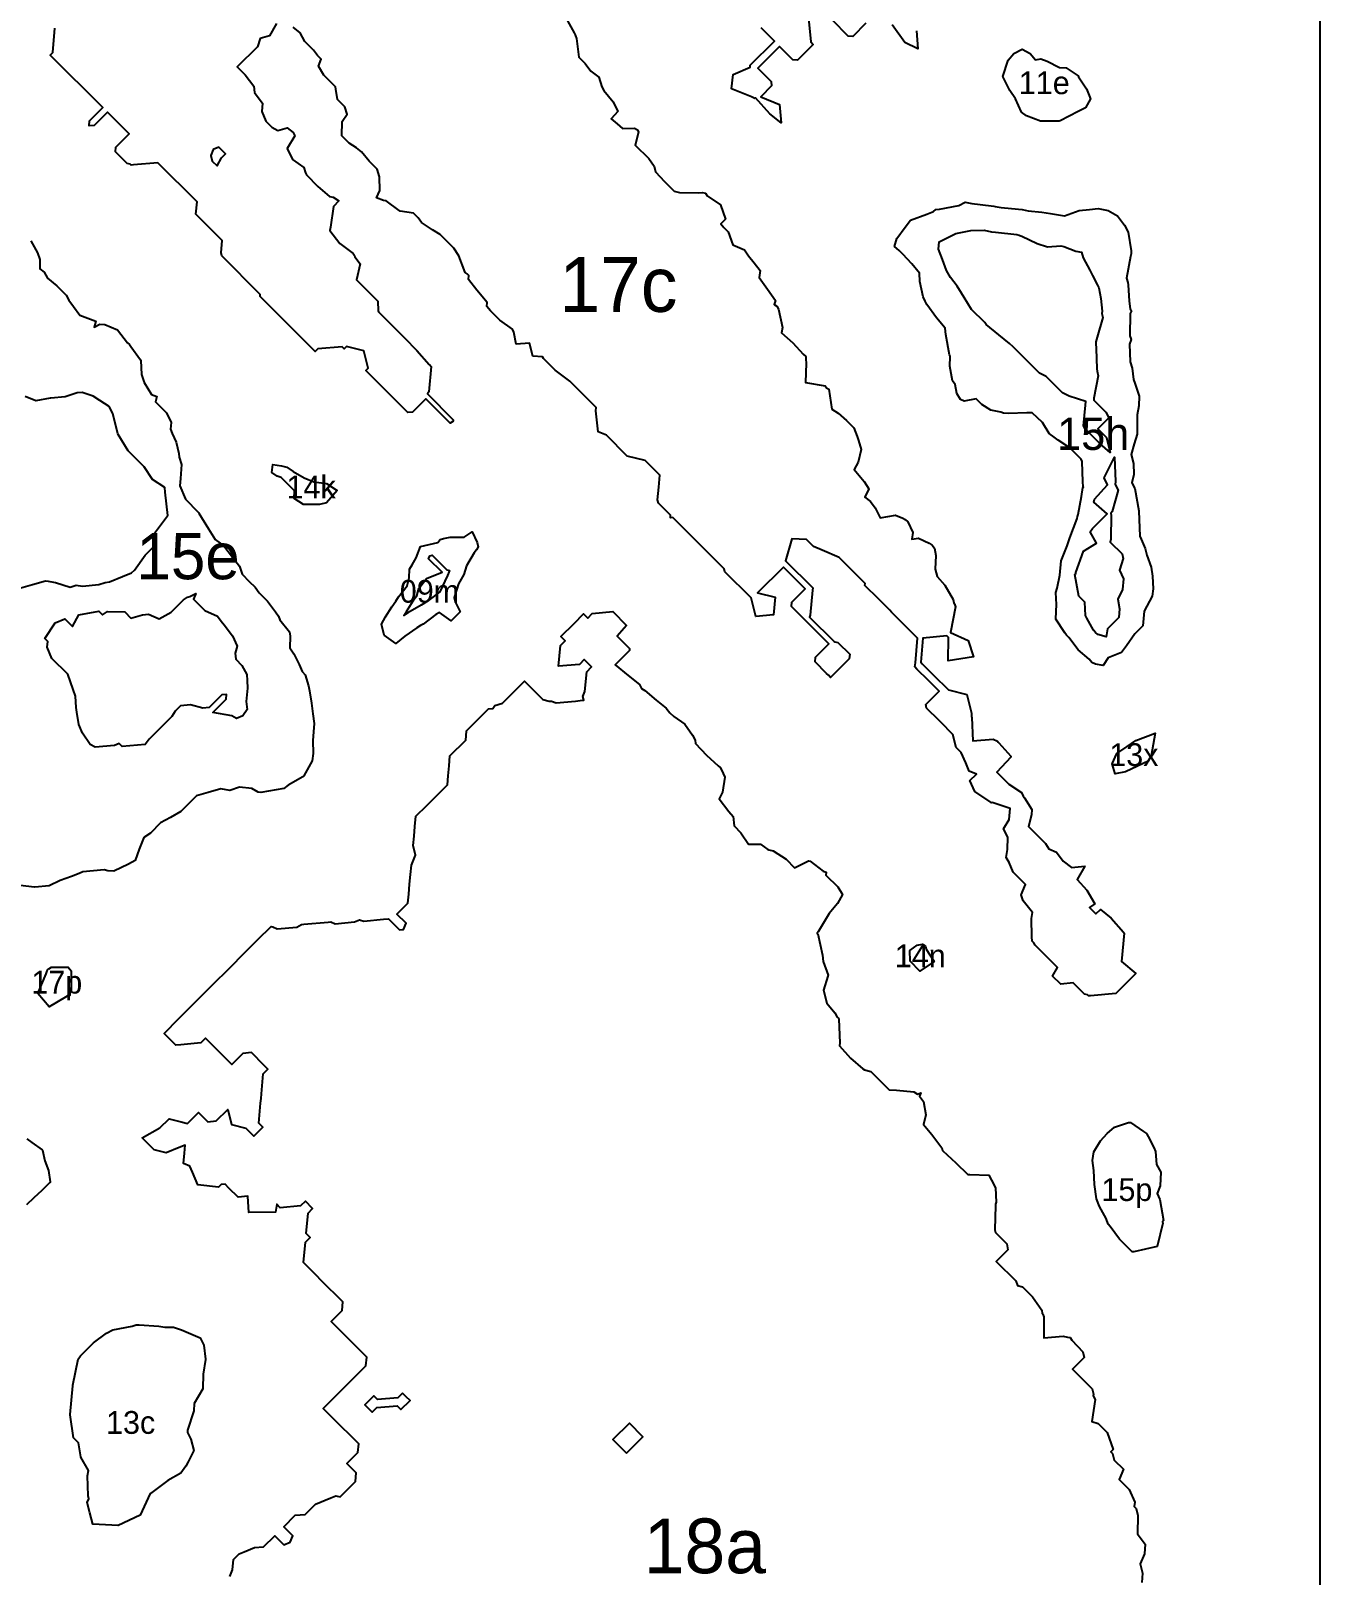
# Model space of a CAD drawing. Header units: millimetres. Extents: x 0 to 500, y 0 to 700.
# Drawn here: x 358.7 to 500, y 267.6 to 436.9 of the extents above; entities that cross this region are included whole.
import ezdxf
from ezdxf.enums import TextEntityAlignment as Align

# ---------------------------------------------------------------- set-up
doc = ezdxf.new("R2010")
doc.units = ezdxf.units.MM
for name, color, linetype in [('CORTE', 1, 'Continuous'), ('GRABADO', 5, 'Continuous'), ('HOJA', 8, 'Continuous')]:
    doc.layers.add(name, color=color, linetype=linetype)

msp = doc.modelspace()

# ---------------------------------------------------------------- linework, layer by layer
at = {"layer": 'CORTE'}
for points in [[(385.63, 437.71), (384.87, 436.36), (383.83, 436.06), (383.54, 435.17), (381.33, 432.96), (382.21, 432.07), (383.14, 430.85), (383.23, 430.15), (383.28, 430.03), (384.1, 428.97), (384.02, 428.05), (384.46, 427), (385.12, 426.35), (385.78, 425.99), (386.79, 426.28), (387.45, 425.78), (387.64, 425.41), (386.78, 424.02), (387.37, 422.81), (388.61, 421.93), (388.81, 421.33), (388.91, 421.12), (390.17, 419.86), (391.44, 418.75), (391.84, 418.68), (392.47, 418.26), (391.88, 417.67), (391.55, 415.38), (391.48, 415.04), (392.57, 413.61), (394.03, 412.5), (394.18, 412.29), (394.2, 412.15), (394.8, 411.35), (394.4, 409.61), (396.73, 407.29), (396.76, 406.21), (396.8, 406.11), (399.5, 403.41), (399.57, 403.32), (399.66, 403.24), (401.02, 401.88), (402.37, 400.35), (402.38, 400.34), (402.58, 400.12), (402.33, 397.32), (402.17, 397.13), (404.97, 394.32), (404.99, 394.26), (404.99, 394.23), (404.99, 394.21), (404.96, 394.1), (404.65, 393.9), (401.98, 396.58), (400.52, 395.12), (400.02, 395.07), (395.43, 399.67), (395.69, 399.93), (395.21, 401.83), (393.3, 402.31), (393.04, 402.05), (392.82, 402.28), (390.14, 402.04), (389.87, 401.76), (383.83, 407.8), (383.85, 408.02), (379.64, 412.24), (379.55, 412.58), (379.67, 413.93), (376.79, 416.81), (376.92, 418.18), (372.64, 422.45), (369.94, 422.21), (369.69, 422.19), (369.58, 422.29), (369.27, 422.37), (367.98, 423.66), (368.03, 424.15), (369.49, 425.61), (368.3, 426.8), (367.1, 427.99), (365.65, 426.53), (365.1, 426.48), (365.15, 427.03), (366.6, 428.49), (360.84, 434.26), (361.11, 434.53), (361.35, 437.2)], [(417.32, 438.34), (418.25, 436.69), (418.37, 436.48), (418.4, 436.35), (418.49, 436.07), (418.77, 434.01), (419.45, 433.33), (420.09, 432.48), (420.95, 431.83), (421.3, 430.77), (421.51, 430.37), (422.53, 429.13), (423.02, 428.07), (422.31, 427.26), (422.96, 426.71), (423.55, 426.22), (424.86, 426.25), (425.18, 426.04), (425.3, 425.8), (424.95, 424.37), (426.42, 422.9), (427.02, 422.08), (427.17, 421.44), (428.16, 420.38), (429.22, 419.32), (429.79, 419.19), (431.93, 419.16), (432.32, 419.19), (432.64, 419.11), (432.82, 418.83), (434.28, 417.83), (434.82, 416.26), (434.32, 415.76), (434.66, 415.34), (435.14, 414.87), (435.64, 413.44), (436.91, 412.92), (437.34, 412.25), (437.96, 411.47), (438.64, 410.63), (438.54, 409.88), (439.44, 408.58), (440.31, 407.34), (440.18, 406.9), (440.45, 406.72), (440.66, 406.4), (441.08, 404.4), (440.98, 403.82), (442.2, 402.71), (443.33, 401.46), (443.63, 401.22), (443.63, 400.9), (443.68, 400.49), (443.61, 398.35), (445.77, 398.01), (445.92, 397.79), (446.15, 397.64), (446.49, 395.44), (447.17, 394.99), (448.09, 394.2), (448.9, 393.38), (449.25, 392.43), (449.41, 392.01), (449.72, 391), (449.39, 389.63), (448.95, 388.81), (450.05, 387.49), (450.56, 386.71), (450.1, 385.78), (450.74, 385.31), (451.25, 384.62), (451.77, 383.51), (453.46, 383.81), (454.26, 383.5), (454.51, 383.33), (454.8, 383.09), (455.37, 381.9), (455.26, 381.18), (455.97, 381.29), (457.15, 380.73), (457.47, 380.52), (457.73, 380.2), (457.88, 379.38), (457.8, 377.9), (458.04, 377.09), (458.87, 376.13), (459.78, 374.57), (459.86, 374.21), (459.92, 374.11), (460.05, 373.76), (459.48, 370.94), (461.43, 370.06), (462.02, 368.28), (459.22, 367.84), (459.26, 370.42), (459.11, 370.57), (456.47, 370.33), (456.23, 367.7), (456.4, 367.52), (457.64, 366.28), (459.27, 364.66), (461.29, 364.16), (461.79, 362.11), (461.78, 361.69), (461.78, 361.69), (461.82, 361.62), (461.95, 359.07), (464.16, 359.27), (464.63, 359.05), (464.73, 358.93), (464.78, 358.84), (466.09, 357.38), (466.09, 357.3), (464.58, 355.63), (465.87, 354.34), (467.27, 353.41), (467.46, 353.01), (467.59, 352.81), (468.42, 351.56), (468.37, 350.98), (468.04, 349.68), (469.91, 347.82), (470.28, 347.22), (471.11, 346.86), (471.85, 345.89), (472.77, 345.19), (474.2, 345.32), (473.38, 343.87), (474.42, 342.69), (475.3, 341.2), (474.72, 340.82), (475.43, 340.11), (475.92, 340.6), (477.11, 339.64), (478.45, 338.1), (478.45, 338.09), (478.46, 338.09), (478.52, 338), (478.24, 334.9), (478.23, 334.89), (479.81, 333.58), (479.18, 332.95), (477.82, 331.59), (477.62, 331.38), (474.85, 331.13), (474.6, 331.11), (474.49, 331.22), (474.18, 331.3), (472.94, 332.53), (471.57, 332.4), (470.69, 333.29), (471.22, 334.23), (468.78, 336.67), (468.63, 336.92), (468.45, 337.1), (468.4, 337.57), (468.36, 339.6), (468.48, 340.26), (467.47, 341.55), (467.24, 342.19), (467.71, 343.34), (466.36, 344.69), (465.91, 345.75), (465.59, 346.29), (465.75, 347.15), (465.77, 348.52), (465.32, 349.43), (465.94, 350.44), (466.05, 351.66), (464.05, 352.3), (463.95, 352.27), (463.85, 352.38), (462.15, 353.51), (461.63, 354.72), (462.33, 355.42), (461.54, 355.76), (461.16, 356.66), (460.67, 357.8), (460.12, 358.35), (459.76, 359.78), (458.44, 361.11), (458.24, 361.31), (456.88, 362.66), (456.79, 363.04), (458.26, 364.51), (457.07, 365.7), (455.82, 366.94), (455.6, 367.17), (455.62, 367.42), (455.64, 367.63), (455.89, 370.34), (453.03, 373.19), (452.83, 373.39), (451.59, 374.63), (450.12, 376.1), (450.14, 376.32), (447.3, 379.16), (445.43, 379.96), (444.48, 380.37), (443.72, 381.13), (442.11, 381.22), (441.42, 378.81), (444.39, 375.84), (444.37, 375.58), (444.12, 372.84), (444.04, 372.65), (446.74, 369.95), (446.83, 369.93), (447.16, 369.84), (448.45, 368.56), (448.4, 368.06), (446.36, 366.03), (446.11, 366.28), (445.92, 366.47), (444.65, 367.74), (444.69, 368.24), (446.15, 369.7), (442.05, 373.79), (442.1, 374.29), (443.56, 375.75), (441.18, 378.13), (438.34, 375.29), (440.26, 374.81), (440.09, 372.88), (438.15, 372.7), (437.65, 374.74), (434.77, 377.62), (434.69, 377.94), (434.61, 378.02), (433.26, 379.36), (431.92, 380.71), (431.72, 380.9), (430.38, 382.25), (429.06, 383.56), (428.79, 383.54), (428.82, 383.81), (427.48, 385.14), (427.4, 385.49), (427.52, 386.87), (427.64, 388.21), (426.04, 389.8), (424.05, 390.3), (421.78, 392.57), (420.89, 392.95), (420.64, 395.24), (420.65, 395.63), (417.81, 398.47), (417.78, 398.49), (416.16, 399.72), (414.89, 400.99), (414.77, 401.19), (413.72, 401.26), (413.37, 402.68), (411.89, 402.55), (411.62, 403.89), (411.48, 404.22), (410.11, 405.19), (409.08, 406.22), (408.67, 406.7), (408.71, 407.14), (407.59, 408.47), (406.68, 409.65), (406.72, 410.1), (406.54, 410.28), (406.32, 410.43), (405.6, 412.26), (405.07, 413.07), (403.56, 414.58), (402.74, 415.11), (401.53, 415.89), (401.14, 416.42), (400.64, 416.91), (399.17, 417.15), (399.08, 417.22), (397.63, 418.28), (397.34, 418.32), (396.6, 418.6), (396.97, 419.39), (396.92, 420.9), (396.66, 421.75), (395.8, 422.61), (394.95, 423.64), (394.41, 424.07), (393.6, 424.59), (392.79, 425.4), (392.84, 426.99), (393.36, 427.79), (393.11, 428.58), (392.31, 429.38), (392.13, 430.52), (392.09, 430.77), (390.82, 432.04), (390.23, 433.03), (390.54, 433.79), (390.12, 434.22), (389.67, 434.8), (388.74, 435.73), (388.22, 436.69), (387.45, 437.31)], [(443.93, 438.31), (444.17, 435.69), (444.44, 435.42), (442.73, 433.7), (442.23, 433.75), (440.77, 435.21), (438.39, 432.83), (439.85, 431.37), (439.89, 430.87), (438.71, 429.68), (440.76, 428.84), (440.94, 426.81), (439.71, 427.81), (438.13, 429.57), (438.05, 429.51), (437.68, 429.66), (435.51, 430.55), (435.68, 432.13), (437.55, 432.93), (437.54, 433.13), (440.19, 435.79), (438.73, 437.25)], [(450.22, 437.74), (448.78, 436.3), (448.28, 436.34), (446.55, 438.07)], [(455.75, 436.91), (455.93, 434.92), (454.48, 435.65), (453.11, 437.56)], [(358.7, 413.88), (359.42, 412.56), (359.69, 411.83), (359.68, 410.82), (360.17, 410.46), (360.52, 409.78), (361.55, 408.97), (362.57, 407.94), (362.87, 407.39), (363.39, 406.69), (364.08, 405.75), (365.82, 405.09), (365.63, 404.42), (366.28, 404.75), (366.8, 404.72), (368.21, 404.12), (369.3, 402.69), (369.53, 402.53), (369.65, 402.29), (370.73, 400.83), (370.75, 400.77), (370.83, 399.23), (371.14, 398.35), (371.93, 397.06), (372.5, 396.82), (372.36, 396.23), (373.57, 395.03), (374.08, 393.99), (374.01, 393.23), (374.21, 392.77), (374.62, 391.8), (374.93, 390.58), (374.95, 390.17), (375.23, 389.37), (375.09, 387.84), (375.02, 387.03), (375.65, 385.58), (377.06, 384.16), (377.09, 384.11), (377.09, 384.09), (377.13, 384.03), (378.17, 382.33), (378.9, 381.14), (379.44, 380.76), (379.86, 380.46), (380.81, 379.22), (381.57, 378.22), (381.85, 377.36), (382.65, 376.56), (383.28, 375.93), (383.74, 375.29), (384.63, 374.39), (385.5, 373.22), (385.86, 372.73), (386.01, 372.34), (387.05, 371.02), (387.12, 370.56), (387.1, 369.28), (387.52, 368.62), (388.12, 367.43), (388.45, 366.67), (388.76, 366.3), (389.12, 365.11), (389.26, 364.56), (389.45, 363.19), (389.62, 362.04), (389.77, 360.99), (389.68, 360.05), (389.6, 359.12), (389.63, 357.67), (389.55, 356.88), (388.63, 355.25), (388.59, 355.18), (388.52, 355.13), (386.91, 354.22), (386.42, 353.84), (383.9, 353.42), (383.63, 353.45), (382.91, 353.84), (381.59, 353.98), (380.53, 353.63), (379.52, 353.8), (378.13, 353.4), (377.36, 353.18), (376.87, 353.04), (375.14, 351.31), (374, 350.67), (372.93, 350.07), (371.81, 348.94), (371.09, 348.47), (370.57, 347.21), (370.15, 345.95), (369.39, 345.57), (367.8, 344.77), (367.13, 344.83), (366.75, 344.92), (366.75, 344.92), (364.41, 344.71), (364, 344.54), (363.16, 344.2), (361.92, 343.76), (360.73, 343.19), (359.13, 343.04), (359.1, 343.05), (357.53, 343.23)], [(357.61, 375.84), (358.88, 376.2), (360.31, 376.61), (360.6, 376.59), (360.78, 376.56), (361.42, 376.43), (363.01, 375.92), (363.68, 376.13), (364.35, 376.04), (366.16, 376.2), (366.84, 376.44), (367.31, 376.5), (368.75, 377.1), (369.74, 377.51), (370.08, 377.79), (371.23, 379.44), (372.32, 380.53), (372.25, 381.84), (373.68, 383.73), (373.72, 383.78), (373.71, 383.79), (373.43, 386.33), (373.38, 386.84), (372.03, 387.74), (371.11, 389.11), (369.37, 390.86), (368.27, 392.64), (368.27, 392.67), (368.24, 392.72), (367.68, 394.96), (367.28, 395.71), (366.28, 396.38), (365.55, 396.86), (364.34, 397.28), (363.77, 397.23), (362.45, 396.79), (360.88, 396.65), (360.84, 396.65), (359.25, 396.36), (358.07, 396.81)], [(380.5, 267.46), (380.81, 268.21), (380.91, 269.31), (381.53, 269.93), (382.1, 270.16), (383.23, 270.63), (384.22, 270.72), (385.43, 271.93), (386.43, 270.93), (387.13, 271.22), (387.42, 271.92), (386.42, 272.92), (387.68, 274.18), (388.76, 274.27), (389.89, 275.4), (391.58, 276.1), (392.12, 276.32), (392.59, 276.2), (394.27, 277.88), (394.35, 278.83), (393.34, 279.84), (394.55, 281.05), (394.64, 282), (391.78, 284.85), (390.75, 285.89), (395.42, 290.57), (395.51, 291.51), (391.61, 295.4), (392.83, 296.62), (392.91, 297.56), (391.95, 298.52), (391.49, 298.98), (389.07, 301.4), (388.59, 301.88), (388.79, 304.11), (389.3, 304.63), (388.88, 305.05), (389.08, 307.28), (389.59, 307.8), (388.79, 308.6), (388.27, 308.09), (386.04, 307.89), (385.66, 308.27), (385.51, 307.42), (382.61, 307.38), (382.47, 309.14), (381.43, 309.04), (380.42, 310.05), (379.99, 310.48), (379.55, 310.44), (379.27, 310.16), (377.01, 310.41), (376.42, 311.78), (376.14, 312.44), (375.43, 312.75), (375.53, 313.88), (375.61, 314.76), (374.95, 314.49), (373.55, 313.92), (372.21, 314.25), (370.91, 315.55), (372.85, 316.64), (373.85, 317.64), (375.18, 317.3), (375.87, 317.13), (377.07, 318.33), (378.09, 317.32), (379.03, 317.41), (380.29, 318.66), (380.7, 317), (382.25, 316.62), (383.13, 315.74), (384.12, 316.73), (383.69, 317.16), (383.89, 319.36), (383.93, 319.86), (383.98, 320.36), (384.18, 322.56), (384.69, 323.07), (384.29, 323.47), (382.87, 324.89), (381.93, 324.81), (380.72, 323.59), (377.83, 326.47), (377.32, 325.96), (375.13, 325.76), (374.59, 325.71), (373.3, 327), (374.93, 328.63), (376.72, 330.42), (378.61, 332.32), (380.47, 334.17), (382.15, 335.86), (383.57, 337.28), (385.03, 338.73), (385.24, 338.7), (385.71, 338.45), (387.84, 338.65), (388.36, 338.94), (388.63, 338.97), (391.3, 339.21), (391.57, 339.23), (392.05, 339.03), (394.18, 339.22), (394.71, 339.44), (395.21, 339.32), (397.36, 339.51), (397.9, 339.56), (399.11, 338.35), (399.53, 338.39), (399.82, 339.07), (398.82, 340.08), (400.03, 341.29), (400.12, 342.27), (400.22, 343.35), (400.32, 344.43), (400.41, 345.45), (400.87, 346.55), (400.6, 347.59), (400.7, 348.61), (400.8, 349.69), (400.9, 350.8), (402.1, 352), (403.19, 353.1), (404.35, 354.26), (404.44, 355.24), (404.55, 356.32), (404.64, 357.43), (406.37, 359.16), (406.41, 359.64), (406.46, 360.17), (407.89, 361.59), (408.86, 362.57), (409.35, 362.61), (409.55, 362.95), (410.41, 363.2), (412.81, 365.6), (414.82, 363.59), (415.52, 363.42), (415.78, 363.44), (416.26, 363.24), (418.4, 363.43), (418.9, 363.48), (419.32, 363.52), (419.21, 363.94), (419.43, 364.47), (419.63, 366.65), (420.14, 367.17), (419.34, 367.98), (418.82, 367.46), (416.54, 367.25), (416.75, 369.54), (417.26, 370.05), (416.8, 370.51), (418.24, 371.94), (419.27, 372.98), (419.73, 372.52), (420.24, 373.03), (422.47, 373.24), (423.99, 371.72), (422.96, 370.55), (424.3, 369.21), (424.32, 368.97), (422.74, 367.39), (424.17, 366.25), (425.42, 365.24), (425.63, 364.81), (425.99, 364.6), (427.24, 363.55), (428.32, 362.64), (428.74, 362.16), (429.16, 361.74), (430.37, 360.91), (431.21, 359.69), (431.52, 359.13), (431.56, 358.79), (432.74, 357.52), (434.03, 356.32), (434.26, 356.15), (434.38, 355.9), (434.77, 355.1), (434.52, 353.44), (434.13, 352.71), (435.2, 351.32), (435.66, 350.77), (435.77, 349.74), (436.52, 349), (437.35, 347.75), (438.67, 347.75), (439.48, 347.18), (439.6, 347.13), (440.06, 347.03), (441.49, 346.1), (442.41, 345.17), (443.94, 345.91), (444.13, 345.89), (445.55, 344.8), (445.86, 344.66), (445.83, 344.36), (447.13, 343.07), (447.64, 342.22), (447.1, 341.26), (446.21, 340.13), (444.98, 338.13), (444.89, 337.99), (444.88, 337.98), (444.88, 337.97), (444.96, 337.92), (445.45, 335.58), (445.53, 334.89), (446.09, 333.4), (446.04, 333.26), (445.57, 331.73), (445.93, 330.32), (446.81, 329.24), (447.09, 328.78), (447.17, 328.7), (447.26, 328.57), (447.37, 325.96), (447.34, 325.63), (448.52, 324.3), (449.87, 323.11), (450.06, 323), (450.76, 322.84), (452.79, 320.81), (453.58, 320.78), (455.47, 320.58), (455.87, 320.34), (456.24, 320.5), (456.24, 320.5), (456.11, 320.13), (456.53, 319.52), (456.79, 318.08), (456.52, 317.03), (457.46, 315.93), (458.55, 314.46), (458.6, 314.16), (458.64, 314.11), (460.09, 312.82), (461.38, 311.53), (461.63, 311.54), (463.7, 311.45), (463.99, 310.92), (464.44, 310.08), (464.51, 308.49), (464.43, 308.28), (464.43, 308.13), (464.35, 305.47), (464.43, 305.19), (465.67, 303.95), (465.79, 303.29), (464.51, 302.01), (466.65, 299.88), (466.84, 299.38), (467.39, 299.2), (468.47, 298.12), (469.51, 296.65), (469.55, 296.3), (469.62, 296.23), (469.71, 295.94), (469.71, 293.62), (471.84, 293.81), (472.32, 293.7), (472.62, 293.67), (472.8, 293.38), (473.98, 292.08), (474.15, 291.48), (472.87, 290.19), (475.01, 288.05), (475.15, 287.45), (475.14, 287.27), (475.33, 286.87), (474.99, 284.45), (475.69, 284.23), (476.67, 283.25), (477.32, 281.4), (477.07, 281.14), (477.26, 280.95), (477.44, 280.22), (478.45, 279.22), (477.98, 278.1), (479.07, 277.01), (479.68, 275.61), (479.64, 275.12), (479.85, 274.9), (480.04, 274.14), (479.99, 272.14), (480.07, 272.03), (480.83, 271), (480.74, 269.96), (480.28, 268.86), (480.54, 267.82), (480.45, 266.8)], [(358.26, 315.43), (358.83, 315.03), (359.95, 314.23), (359.95, 314.23), (359.96, 314.22), (359.96, 314.22), (359.97, 314.21), (359.97, 314.2), (359.97, 314.2), (359.97, 314.2), (360.24, 313.03), (360.63, 311.96), (360.63, 311.96), (360.82, 310.73), (360.82, 310.72), (360.82, 310.71), (360.82, 310.7), (360.82, 310.69), (360.81, 310.69), (360.81, 310.68), (360.81, 310.67), (360.8, 310.67), (359.92, 309.78), (359.02, 308.98), (358.22, 308.19)]]:
    msp.add_lwpolyline(points, dxfattribs=at)
for points in [[(474.29, 428.47), (473.48, 428.05), (471.5, 427.03), (471.42, 427), (469.36, 427), (467.84, 427.61), (467.27, 428.01), (466.62, 429.44), (466.01, 430.37), (465.24, 431.91), (465.83, 433.68), (466.45, 434.42), (467.33, 434.89), (468.22, 434.42), (468.8, 433.73), (469.38, 433.85), (470.1, 433.59), (471.43, 432.91), (472.16, 432.87), (473.48, 431.97), (473.51, 431.88), (474.39, 430.56), (474.85, 429.47), (474.29, 428.47)], [(378.69, 423.91), (378.42, 423.26), (378.57, 422.64), (379.11, 422.1), (379.6, 422.98), (380.05, 423.43), (379.31, 424.17), (378.69, 423.91)], [(479.7, 398.28), (480.17, 396.86), (480.14, 395.8), (479.95, 394.81), (479.94, 393.68), (479.94, 392.71), (479.64, 391.65), (479.28, 390.48), (479.56, 389.47), (479.57, 388.27), (479.37, 387.35), (479.7, 386.75), (480.13, 384.3), (480.13, 384.3), (480.14, 384.28), (480.13, 384.26), (480.25, 381.53), (480.39, 381.18), (480.81, 380.15), (481.02, 379.42), (481.5, 378.12), (481.63, 377.13), (481.72, 375.75), (481.6, 374.95), (480.72, 373.3), (480.71, 373.29), (480.57, 371.7), (479.68, 370.82), (478.78, 369.48), (478.25, 368.76), (476.78, 368.18), (476.21, 367.32), (475.37, 367.47), (474.98, 367.66), (474.68, 368.01), (473.49, 369.06), (472.45, 370.39), (472.19, 370.65), (472.01, 370.93), (471.04, 372.42), (471.04, 372.45), (471.11, 374.03), (471.04, 375.34), (471.18, 375.8), (471.47, 377.22), (471.62, 378.8), (471.62, 378.82), (472.29, 380.45), (472.58, 381.33), (473.39, 383.46), (473.41, 383.68), (473.47, 383.88), (473.84, 385.87), (474, 386.83), (474.06, 386.89), (474.03, 386.95), (473.98, 387.46), (473.91, 389.71), (473.8, 389.95), (472.57, 391.18), (471.29, 392.03), (470.87, 392.37), (470.29, 392.77), (469.59, 393.99), (468.43, 395.03), (467.85, 395.05), (465.84, 394.95), (465.3, 395.01), (465.02, 395.12), (463.9, 395.31), (462.92, 395.94), (462.29, 396.57), (460.99, 396.33), (460.59, 396.49), (460.17, 397.14), (460, 398.14), (459.71, 398.55), (459.41, 400.16), (459.45, 401.2), (459.44, 401.25), (459.38, 401.39), (458.98, 403.61), (458.91, 404.33), (457.97, 405.43), (456.9, 406.92), (456.79, 407.14), (456.7, 407.27), (456.49, 407.74), (456.15, 409.42), (456.08, 410.36), (455.25, 411.35), (454.27, 412.41), (453.85, 412.83), (453.37, 413.27), (453.61, 414.14), (454.52, 415.39), (455.12, 416.14), (456.91, 416.82), (457.63, 417.09), (457.87, 417.34), (458.3, 417.35), (460.42, 417.78), (461.1, 418.12), (461.82, 417.98), (463.96, 417.74), (464.24, 417.69), (464.38, 417.65), (465.04, 417.56), (466.96, 417.35), (467.34, 417.31), (467.99, 417.17), (469.52, 417.04), (470.45, 416.88), (471.97, 416.64), (471.98, 416.64), (473.59, 417.23), (474.73, 417.33), (475.66, 417.42), (476.78, 417.21), (477.81, 416.62), (478.58, 415.61), (478.98, 414.85), (479.28, 412.79), (479.28, 412.48), (479.22, 412.17), (478.8, 409.81), (478.92, 409.33), (478.98, 409.07), (479.08, 407.29), (479.2, 406.42), (479.32, 406.2), (479.19, 405.94), (479.13, 403.46), (479.28, 403.06), (479.11, 402.57), (479.18, 400.62), (479.39, 399.94), (479.56, 398.68), (479.7, 398.28)], [(391.09, 387.3), (392.26, 386.52), (391.11, 385.16), (390.34, 385), (388.6, 385), (387.56, 385.64), (387.59, 386.47), (386.13, 387.96), (385.69, 388.1), (385.13, 388.5), (385.21, 389.37), (386.19, 389.24), (386.77, 389.08), (387.44, 388.6), (388.65, 387.91), (389.71, 387.47), (391.09, 387.3)], [(403.93, 381.24), (404.66, 381.42), (406.21, 381.4), (407.06, 382), (407.63, 380.8), (407.73, 380.33), (407.54, 380.03), (407.29, 379.68), (406.45, 378.25), (406.16, 377.31), (405.56, 376.27), (405.1, 374.78), (405.21, 374.3), (405.75, 373.23), (404.76, 372.23), (403.48, 373.15), (403.09, 372.91), (401.69, 371.88), (401.4, 371.72), (400.99, 371.45), (399.7, 370.54), (398.69, 369.74), (397.41, 370.65), (397.15, 371.87), (397.57, 372.66), (398.28, 373.77), (398.71, 374.4), (399.01, 374.87), (399.93, 376.06), (400.18, 376.94), (400.22, 377.89), (400.51, 378.37), (400.93, 379.12), (401.42, 380.38), (403.32, 380.8), (403.55, 381.14), (403.93, 381.24)], [(481.49, 357.43), (481.15, 356.84), (479.38, 356), (478.67, 355.67), (477.54, 355.45), (477.2, 356.56), (477.72, 357.69), (478.85, 358.46), (479.8, 359.11), (481.93, 359.9), (481.49, 357.43)], [(455.85, 336.69), (456.41, 336.8), (456.74, 336.55), (456.84, 336.23), (457.71, 334.88), (456.13, 333.84), (455.06, 334.92), (455.03, 336.09), (455.85, 336.69)], [(360.68, 334.07), (360.98, 334.25), (362.79, 334.25), (363.11, 333.86), (363.11, 331.71), (362.97, 331.37), (362.97, 331.15), (362.78, 331.15), (362.52, 330.99), (360.7, 329.9), (359.47, 331.38), (360.37, 333.53), (360.51, 333.86), (360.57, 334), (360.68, 334.07)], [(477.01, 305.82), (476.78, 306.09), (476.54, 306.72), (475.81, 308.01), (475.5, 308.85), (475.29, 310.42), (475.29, 310.43), (475.19, 311.98), (475.04, 313.05), (475.2, 314), (475.93, 315.24), (476.67, 316.04), (477.47, 316.74), (479.01, 317.22), (479.23, 317.22), (480.65, 316.23), (480.96, 316.02), (481.16, 315.7), (481.79, 314.48), (481.95, 314.06), (482.08, 312.62), (482.56, 311.79), (482.47, 310.3), (482.14, 309.46), (482.45, 308.81), (482.83, 306.49), (482.74, 306.35), (482.76, 306.2), (482.16, 303.63), (479.59, 303.04), (479.39, 303.06), (478.02, 304.43), (477.01, 305.82)], [(371.8, 276.56), (371.8, 276.56), (370.67, 274.17), (368.28, 273.04), (368.27, 273.05), (365.49, 273.19), (365.18, 274.44), (364.89, 275.58), (365.07, 275.97), (364.97, 276.32), (364.92, 278.48), (365.03, 279.09), (364.2, 280.54), (364.18, 280.59), (363.93, 282.11), (363.38, 282.66), (363.02, 285.2), (363.02, 285.22), (363.02, 285.23), (363.31, 288.38), (363.31, 288.4), (363.32, 288.42), (363.89, 291.28), (364.15, 291.65), (365.59, 293.09), (366.99, 294.15), (367.68, 294.49), (369.82, 294.92), (370.25, 295.04), (370.59, 295.07), (372.72, 294.91), (373.39, 294.79), (374.35, 294.79), (375.21, 294.5), (376.48, 293.95), (377.25, 293.62), (377.67, 292.84), (377.85, 291.27), (377.85, 291.24), (377.58, 289.66), (377.56, 288.09), (377.55, 288.05), (376.62, 286.41), (376.55, 285.63), (375.88, 283.51), (375.86, 283.24), (376.24, 282.53), (376.55, 281.29), (375.93, 280.05), (375.68, 279.56), (375.13, 278.79), (373.73, 278), (371.83, 276.56), (371.8, 276.56)], [(399.45, 287.56), (398.94, 287.05), (396.71, 286.85), (396.28, 287.28), (395.29, 286.29), (396.1, 285.48), (396.61, 285.99), (398.84, 286.19), (399.27, 285.77), (400.26, 286.76), (399.85, 287.16), (399.45, 287.56)], [(423.99, 280.98), (425.79, 282.79), (424.3, 284.28), (422.5, 282.47), (423.99, 280.98)]]:
    msp.add_lwpolyline(points, close=True, dxfattribs=at)
at = {"layer": 'GRABADO'}
for points in [[(471.76, 397.22), (470.86, 398.13), (469.97, 399.02), (469.26, 399.4), (466.37, 402.28), (465.96, 402.62), (464.79, 403.58), (463.4, 404.72), (463.24, 404.92), (461.79, 406.37), (461, 407.66), (460.69, 408.16), (460.23, 408.92), (459.51, 409.86), (459.06, 410.63), (458.6, 411.85), (458.17, 412.98), (458.24, 413.78), (460.06, 414.69), (460.8, 414.84), (461.73, 415.02), (463.18, 415.06), (463.98, 414.89), (464.44, 414.83), (466.78, 414.58), (467.01, 414.5), (467.1, 414.46), (467.31, 414.41), (469, 413.61), (470.11, 413.22), (471.6, 413.35), (471.92, 413.25), (473.23, 412.76), (473.84, 412.64), (474.03, 412.04), (474.77, 410.66), (475.07, 410.1), (475.59, 409.04), (475.74, 408.73), (475.96, 407.58), (476.11, 406.19), (476.09, 405.92), (476.19, 405.5), (475.57, 403.34), (475.42, 402.8), (475.41, 402.7), (475.42, 402.62), (475.46, 402.07), (475.54, 399.86), (475.56, 399.59), (475.69, 399.09), (475.2, 396.63), (475.21, 396.43), (476.52, 395.12), (476.83, 394.49), (475.63, 393.29), (476.6, 392.32), (477, 390.7), (475.89, 391.63), (474.46, 393.07), (474.31, 393.12), (474.07, 393.62), (474.28, 395.86), (474.31, 396.28), (472.51, 396.86), (471.76, 397.22)], [(477.21, 384.21), (477.07, 383.98), (477.1, 383.85), (477.06, 381.2), (477.01, 380.87), (478.29, 379.59), (478.4, 379.08), (478, 377.79), (478.45, 376.83), (478.34, 375.66), (477.82, 374.61), (478.03, 373.53), (477.95, 372.58), (476.71, 371.34), (476.54, 370.46), (475.65, 370.72), (475.38, 370.95), (475.18, 371.21), (474.42, 372.51), (474.3, 372.81), (474.23, 374.28), (473.57, 374.94), (473.13, 377.31), (473.24, 377.4), (473.24, 377.54), (474.06, 379.87), (475.49, 380.74), (474.81, 382), (475.04, 382.35), (476.66, 383.97), (475.2, 385.23), (475.26, 385.57), (476.69, 387.13), (476.34, 387.9), (477.48, 390.18), (477.59, 387.49), (477.53, 387.19), (477.88, 386.54), (477.21, 384.21)], [(400.03, 373.09), (399.57, 372.8), (399.57, 372.8), (399.88, 373.24), (400.79, 374.71), (401, 374.98), (401.23, 375.78), (402.05, 376.87), (403.77, 377.56), (402.29, 379.04), (402.42, 379.37), (402.7, 379.43), (404.3, 377.83), (404.57, 377.74), (404.48, 377.46), (404.44, 377.39), (404.38, 377.19), (403.51, 375.41), (402.33, 374.48), (401.83, 374.17), (401.5, 373.93), (400.03, 373.09)], [(379.89, 371.79), (380.82, 370.57), (381.3, 369.47), (381.08, 368.7), (381.16, 368.01), (381.82, 367.35), (382.37, 366.33), (382.4, 365.69), (382.45, 364.85), (382.31, 363.37), (382.41, 362.52), (381.94, 361.81), (381.23, 361.52), (380.74, 361.82), (378.64, 362.17), (380.1, 363.63), (380.15, 364.16), (379.62, 364.11), (378.24, 362.73), (377.56, 362.67), (376.19, 363.01), (375.11, 362.91), (374.53, 362.33), (374.14, 361.74), (371.66, 359.25), (371.22, 358.68), (368.72, 358.45), (368.4, 358.78), (367.86, 358.56), (365.77, 358.37), (365.21, 358.67), (364.36, 359.93), (363.97, 360.85), (363.74, 362.23), (363.66, 362.72), (363.6, 363.97), (363.35, 364.69), (362.75, 366.39), (361.02, 368.11), (360.5, 369.34), (360.56, 369.97), (360.25, 370.28), (361.38, 372.02), (362.43, 372.45), (363.26, 371.61), (363.98, 372.89), (366.16, 373.28), (366.55, 372.89), (367.1, 373.26), (368.99, 373.22), (369.67, 372.53), (370.93, 372.89), (371.59, 372.95), (372.78, 372.44), (374.07, 373.17), (375.45, 374.55), (375.89, 374.84), (376.13, 374.89), (376.79, 375.22), (376.53, 374.6), (377.79, 373.35), (379.15, 372.76), (379.57, 372.21), (379.89, 371.79)]]:
    msp.add_lwpolyline(points, close=True, dxfattribs=at)
at = {"layer": 'HOJA'}
msp.add_lwpolyline([(0, 0), (500, 0), (500, 700), (0, 700)], close=True, dxfattribs=at)

# ---------------------------------------------------------------- texts
at = {"layer": 'GRABADO'}
for s, height, p in [('11e', 2.5, (469.77, 431.22)), ('17c', 6, (423.1, 409.1)), ('15h', 3.544, (475.13, 392.74)), ('14k', 2.5, (389.42, 386.91)), ('15e', 5.076, (375.94, 379.33)), ('09m', 2.5, (402.39, 375.47)), ('13x', 2.5, (479.59, 357.56)), ('14n', 2.5, (456.18, 335.5)), ('17p', 2.5, (361.55, 332.62)), ('15p', 2.5, (478.83, 309.88)), ('13c', 2.5, (369.64, 284.35)), ('18a', 6, (432.57, 270.82))]:
    msp.add_text(s, height=height, dxfattribs=at).set_placement(p, align=Align.MIDDLE_CENTER)

doc.saveas('drawing.dxf')
